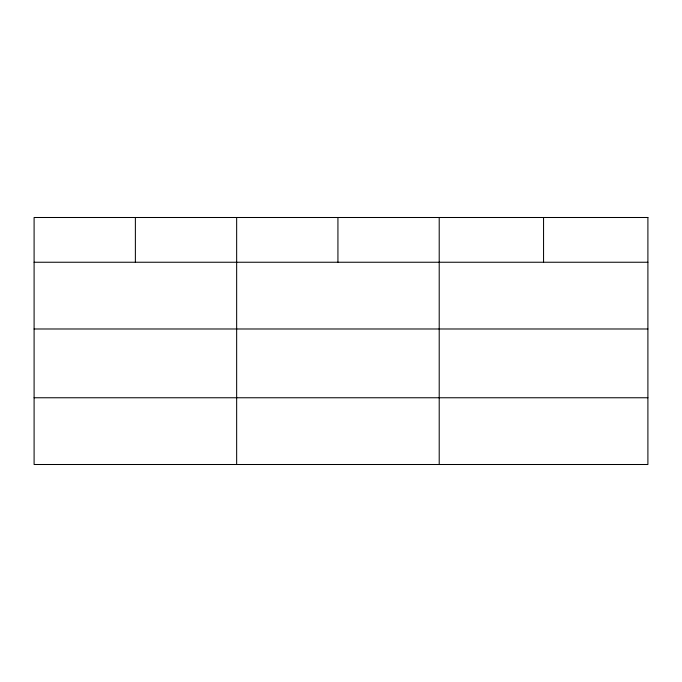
<?xml version="1.0" encoding="UTF-8"?>
<svg xmlns="http://www.w3.org/2000/svg" width="682" height="682" viewBox="0 0 682 682"><rect width="100%" height="100%" fill="white"/><g stroke="black" fill="none" stroke-linecap="round" stroke-linejoin="round"><path stroke-width="1.02" d="M34.1 262.246L647.9 262.246M34.1 328.988L647.9 328.988M34.1 397.759L647.9 397.759M543.554 217.498L543.554 262.246M439.208 217.498L439.208 464.502M337.931 217.498L337.931 262.246M236.654 217.498L236.654 464.502M135.377 217.498L135.377 262.246M647.9 217.498L34.1 217.498L34.1 464.502L647.9 464.502L647.9 217.498"/></g></svg>
